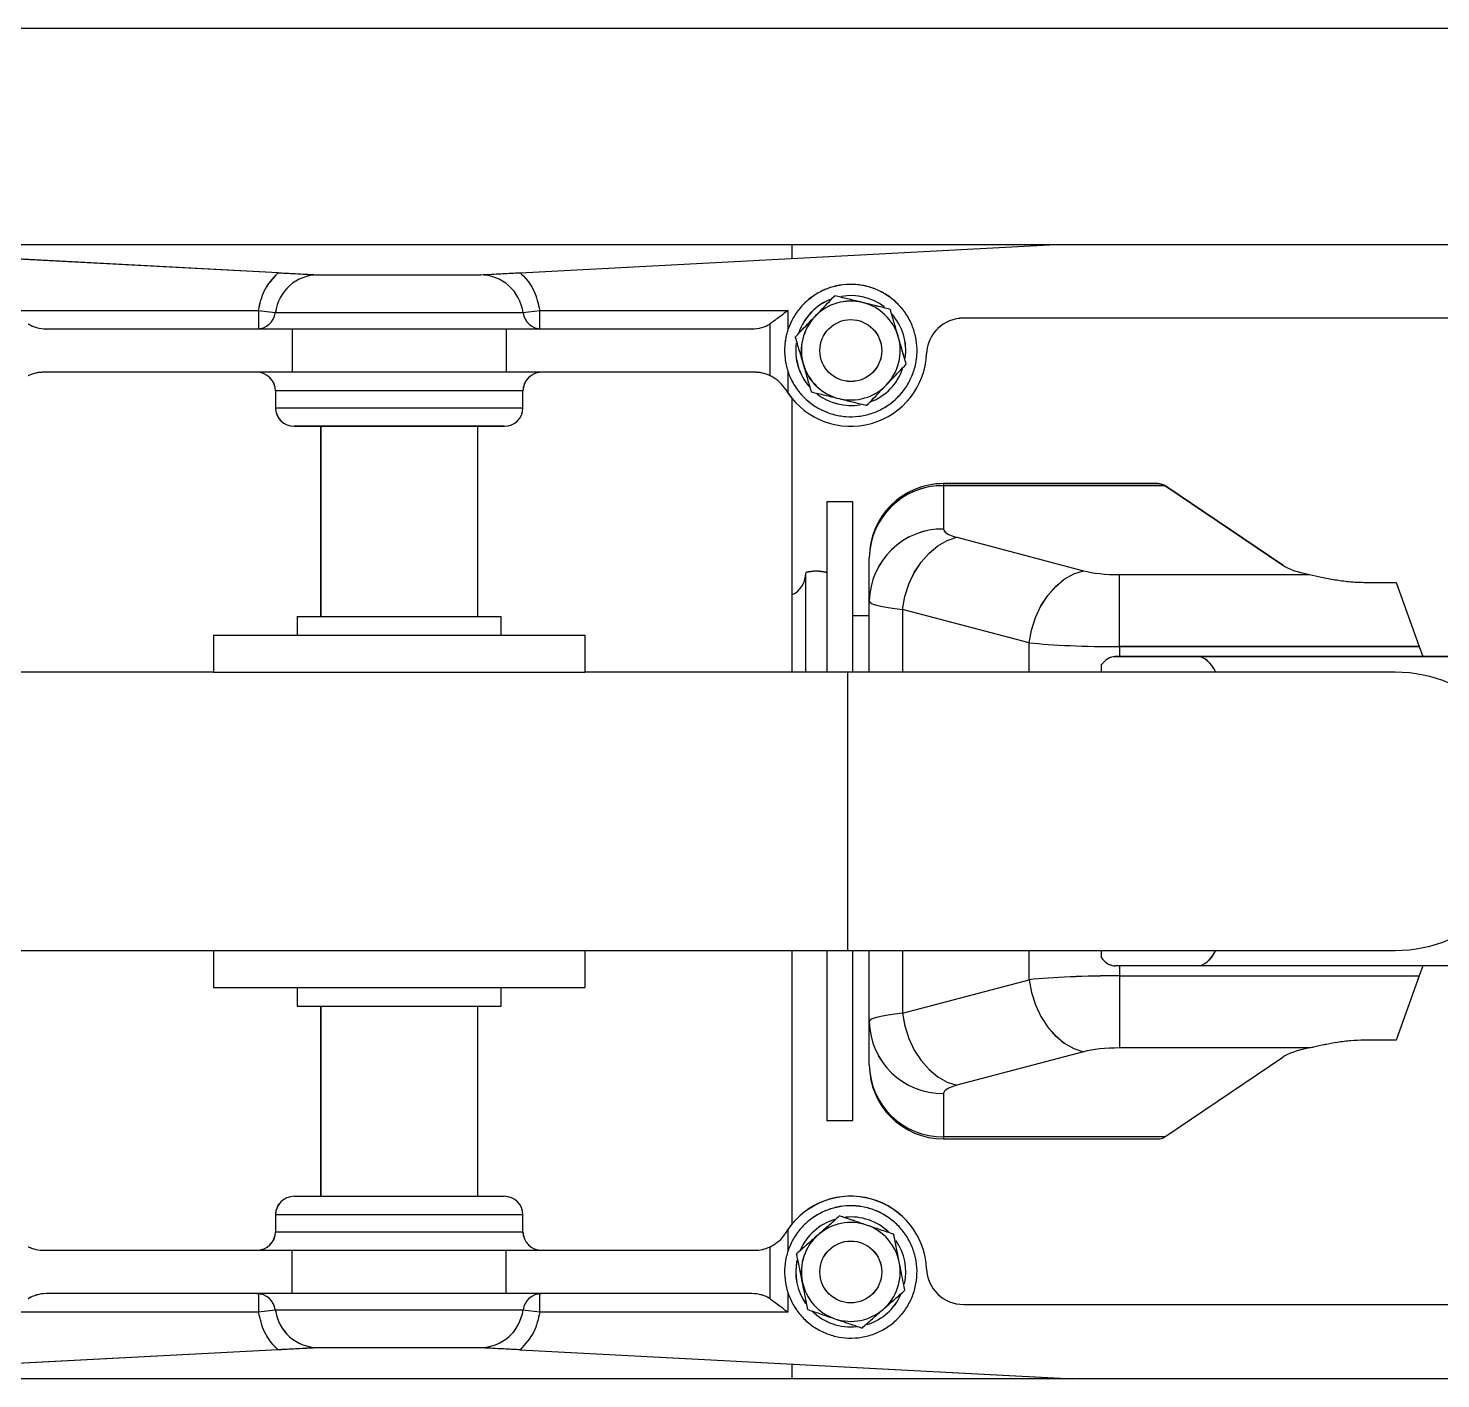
# Model space of a CAD drawing. Header units: inches. Extents: x -1851 to 6314, y -1304 to 4687.
# Drawn here: x 1546.94 to 1557.4, y 1502.99 to 1512.99 of the extents above; entities that cross this region are included whole.
import ezdxf

# ---------------------------------------------------------------- set-up
doc = ezdxf.new("R2010")
doc.units = ezdxf.units.IN
doc.header["$MEASUREMENT"] = 0
doc.layers.add('E-ARRY-TABL', color=9, linetype='Continuous')

# ---------------------------------------------------------------- blocks, each defined once
blk = doc.blocks.new('2.2.1_8 Mid Plan View')
at = {"color": 7, "linetype": 'Continuous', "lineweight": 15}
for p, q in [((-0.30061, -3.73684), (-0.30061, 2.68042)), ((0.30109, 2.68042), (0.30109, -3.73684)), ((-0.41544, -3.62201), (-0.41544, 2.56559)), ((-0.08202, 0.09022), (-0.08202, -0.1048)), ((0.08202, 0.09022), (0.08202, -0.1048)), ((-0.26164, 0.08119), (-0.26164, -0.22889)), ((0.26164, -0.22889), (0.26164, 0.08119)), ((-0.12142, 0.00057), (-0.08733, 0.01273)), ((-0.08733, 0.01273), (-0.08202, 0.01463)), ((-0.08733, 0.01273), (-0.08733, -0.14613)), ((0.08202, 0.01463), (0.08733, 0.01273)), ((0.08733, -0.14613), (0.08733, 0.01273)), ((0.08733, 0.01273), (0.12142, 0.00057)), ((-0.12142, -0.0164), (-0.12142, 0.00057)), ((-0.07382, 0), (-0.07382, -0.29035)), ((0.07382, -0.29035), (0.07382, 0)), ((0.12142, 0.00057), (0.12142, -0.0164)), ((-0.12556, -0.14613), (-0.12556, -0.04537)), ((0.12556, -0.04537), (0.12556, -0.14613)), ((-0.13046, -0.05956), (-0.17274, -0.12222)), ((0.17274, -0.12222), (0.13046, -0.05956)), ((-0.08202, -0.1048), (-0.08202, -0.14855)), ((0.08202, -0.1048), (0.08202, -0.14855)), ((-0.17388, -0.12565), (-0.17388, -0.2395)), ((-0.17274, -0.12222), (-0.17274, -0.2395)), ((0.17274, -0.12222), (0.17274, -0.2395)), ((0.17388, -0.12565), (0.17388, -0.2395)), ((-0.08733, -0.14613), (-0.12556, -0.14613)), ((0.08733, -0.14613), (0.12556, -0.14613)), ((-0.07382, -0.15584), (-0.07762, -0.15584)), ((0.07762, -0.15584), (0.07382, -0.15584)), ((-0.14536, -0.23247), (-0.12762, -0.16535)), ((0.12762, -0.16535), (0.14536, -0.23247)), ((0.28572, -0.46404), (0.30109, -0.17084)), ((-0.28572, -0.46404), (-0.30061, -0.18001)), ((-0.08939, -0.19417), (-0.10713, -0.2613)), ((0.10713, -0.2613), (0.08939, -0.19417)), ((-0.17388, -0.2395), (-0.17274, -0.2395)), ((-0.17274, -0.2395), (-0.14975, -0.2395)), ((0.14975, -0.2395), (0.17274, -0.2395)), ((0.17274, -0.2395), (0.17388, -0.2395)), ((-0.11152, -0.27887), (-0.13451, -0.27887)), ((-0.07382, -0.27887), (-0.11152, -0.27887)), ((-0.10375, -0.27887), (-0.10375, -0.28771)), ((0.11152, -0.27887), (0.07382, -0.27887)), ((0.13451, -0.27887), (0.11152, -0.27887)), ((-0.07382, -0.28771), (-0.16416, -0.28771)), ((-0.16416, -0.28771), (-0.16416, -0.30146)), ((-0.07382, -0.29035), (-0.07382, -0.42979)), ((0.16416, -0.28771), (0.07382, -0.28771)), ((0.07382, -0.42979), (0.07382, -0.29035)), ((0.16416, -0.30146), (0.16416, -0.28771)), ((-0.16416, -0.30146), (-0.07382, -0.30146)), ((0.07382, -0.30146), (0.16416, -0.30146)), ((-0.07382, -0.31255), (-0.12655, -0.31255)), ((-0.29328, -0.31988), (-0.30061, -0.31988)), ((-0.26575, -0.45363), (-0.26575, -0.32202)), ((-0.22193, -0.32202), (-0.2235, -0.32303)), ((-0.07382, -0.31988), (-0.21905, -0.31988)), ((0.21905, -0.31988), (0.07382, -0.31988)), ((0.2235, -0.32303), (0.22193, -0.32202)), ((0.26575, -0.32202), (0.26575, -0.45363)), ((0.30109, -0.31988), (0.29328, -0.31988)), ((-0.23108, -0.33148), (-0.25867, -0.33148)), ((0.25867, -0.33148), (0.23108, -0.33148)), ((-0.2559, -0.47148), (-0.2559, -0.34118)), ((-0.23294, -0.33983), (-0.23294, -0.47148)), ((0.23294, -0.47148), (0.23294, -0.33983)), ((0.2559, -0.34118), (0.2559, -0.47148)), ((-0.0935, -0.62663), (-0.0935, -0.42979)), ((-0.0935, -0.42979), (-0.07382, -0.42979)), ((-0.07382, -0.62663), (-0.07382, -0.42979)), ((0.07382, -0.42979), (0.0935, -0.42979)), ((0.07382, -0.62663), (0.07382, -0.42979)), ((0.0935, -0.62663), (0.0935, -0.42979)), ((-0.21407, -0.46259), (-0.22309, -0.46259)), ((0.22309, -0.46259), (0.21407, -0.46259)), ((-0.2559, -0.47148), (-0.23294, -0.47148)), ((-0.2559, -0.58494), (-0.2559, -0.47148)), ((-0.23294, -0.47148), (-0.23294, -0.58494)), ((0.23294, -0.58494), (0.23294, -0.47148)), ((0.2559, -0.47148), (0.23294, -0.47148)), ((0.2559, -0.47148), (0.2559, -0.58494)), ((-0.20423, -0.47244), (-0.20423, -0.58398)), ((-0.0935, -0.47408), (-0.10335, -0.47408)), ((-0.10335, -0.58234), (-0.10335, -0.47408)), ((0.10335, -0.47408), (0.0935, -0.47408)), ((0.10335, -0.58234), (0.10335, -0.47408)), ((0.20423, -0.58398), (0.20423, -0.47244)), ((-0.28461, -0.48573), (-0.28463, -0.48487)), ((-0.28461, -0.57112), (-0.28461, -0.4853)), ((-0.10335, -0.48654), (-0.20423, -0.48654)), ((0.20423, -0.48654), (0.10335, -0.48654)), ((0.28461, -0.4853), (0.28461, -0.57112)), ((-0.20423, -0.56988), (-0.10335, -0.56988)), ((0.10335, -0.56988), (0.20423, -0.56988)), ((0.28461, -0.57069), (0.28463, -0.57155)), ((-0.10335, -0.58234), (-0.0935, -0.58234)), ((0.0935, -0.58234), (0.10335, -0.58234)), ((-0.2559, -0.58494), (-0.23294, -0.58494)), ((-0.2559, -0.71524), (-0.2559, -0.58494)), ((-0.23294, -0.58494), (-0.23294, -0.71659)), ((0.2559, -0.58494), (0.23294, -0.58494)), ((0.23294, -0.71659), (0.23294, -0.58494)), ((0.2559, -0.58494), (0.2559, -0.71524)), ((-0.28572, -0.59238), (-0.30061, -0.87641)), ((-0.22309, -0.59383), (-0.21407, -0.59383)), ((0.21407, -0.59383), (0.22309, -0.59383)), ((0.28572, -0.59238), (0.30109, -0.88558)), ((-0.26575, -0.7344), (-0.26575, -0.60279)), ((0.26575, -0.60279), (0.26575, -0.7344)), ((-0.0935, -0.62663), (-0.07382, -0.62663)), ((-0.07382, -0.62663), (-0.07382, -0.76607)), ((0.07382, -0.76607), (0.07382, -0.62663)), ((0.07382, -0.62663), (0.0935, -0.62663))]:
    blk.add_line(p, q, dxfattribs=at)
at = {"color": 8, "linetype": 'Continuous', "lineweight": 15}
for p, q in [((-0.08733, -0.14613), (-0.08202, -0.14613)), ((0.08202, -0.14613), (0.08733, -0.14613)), ((-0.07382, -0.19417), (-0.08939, -0.19417)), ((0.08939, -0.19417), (0.07382, -0.19417)), ((-0.10713, -0.2613), (-0.07382, -0.2613)), ((0.07382, -0.2613), (0.10713, -0.2613)), ((0.07382, -0.29035), (-0.07382, -0.29035)), ((-0.26575, -0.32202), (-0.2555, -0.32202)), ((-0.23334, -0.32202), (-0.22193, -0.32202)), ((0.22193, -0.32202), (0.23334, -0.32202)), ((0.2555, -0.32202), (0.26575, -0.32202)), ((-0.26461, -0.46253), (-0.26575, -0.45363)), ((-0.25594, -0.45363), (-0.26575, -0.45363)), ((0.26575, -0.45363), (0.25594, -0.45363)), ((0.26575, -0.45363), (0.26461, -0.46253)), ((-0.26451, -0.46252), (-0.26451, -0.5939)), ((-0.22309, -0.46259), (-0.22309, -0.59383)), ((-0.21407, -0.59383), (-0.21407, -0.46259)), ((0.21407, -0.46259), (0.21407, -0.59383)), ((0.22309, -0.59383), (0.22309, -0.46259)), ((0.26451, -0.5939), (0.26451, -0.46252)), ((-0.26575, -0.60279), (-0.26461, -0.59389)), ((0.26461, -0.59389), (0.26575, -0.60279)), ((-0.26575, -0.60279), (-0.25594, -0.60279)), ((0.25594, -0.60279), (0.26575, -0.60279))]:
    blk.add_line(p, q, dxfattribs=at)
at = {"color": 7, "linetype": 'Continuous', "lineweight": 15, "flags": 128}
for points in [[(-0.08939, -0.19417), (-0.09617, -0.1929), (-0.10274, -0.19077), (-0.1089, -0.18786), (-0.11446, -0.18425), (-0.11924, -0.18006), (-0.1231, -0.17542), (-0.12592, -0.17046), (-0.12762, -0.16535)], [(0.08939, -0.19417), (0.09617, -0.1929), (0.10274, -0.19077), (0.1089, -0.18786), (0.11446, -0.18425), (0.11924, -0.18006), (0.1231, -0.17542), (0.12592, -0.17046), (0.12762, -0.16535)], [(-0.10713, -0.2613), (-0.11391, -0.26002), (-0.12048, -0.25789), (-0.12664, -0.25498), (-0.1322, -0.25138), (-0.13698, -0.24718), (-0.14085, -0.24254), (-0.14367, -0.23758), (-0.14536, -0.23247)], [(0.10713, -0.2613), (0.11391, -0.26002), (0.12048, -0.25789), (0.12664, -0.25498), (0.1322, -0.25138), (0.13698, -0.24718), (0.14085, -0.24254), (0.14367, -0.23758), (0.14536, -0.23247)]]:
    blk.add_lwpolyline(points, dxfattribs=at)
at = {"color": 7, "linetype": 'Continuous', "lineweight": 15}
for centre in [(-0.24442, -0.28871), (0.24442, -0.28871)]:
    blk.add_circle(centre, 0.0164, dxfattribs=at)
for centre, radius, start, end in [((0, 0), 0.07382, 0, 180), ((-0.24196, -0.22889), 0.01968, 180, 267.64472), ((0.24196, -0.22889), 0.01968, 272.35528, 0), ((-0.13451, -0.2395), 0.03937, 180, 270), ((-0.13391, -0.24004), 0.03884, 179.20634, 269.11267), ((-0.11092, -0.24004), 0.03884, 179.20634, 269.11267), ((0.11092, -0.24004), 0.03884, 270.88733, 0.79366), ((0.13391, -0.24004), 0.03884, 270.88733, 0.79366), ((0.13451, -0.2395), 0.03937, 270, 0), ((-0.24442, -0.28871), 0.0351, 96.90411, 108.15411), ((-0.24442, -0.28871), 0.0351, 85.65411, 96.90411), ((-0.24442, -0.28871), 0.04019, 304.01996, 87.64472), ((-0.24442, -0.28871), 0.0351, 74.40411, 85.65411), ((0.24442, -0.28871), 0.04019, 92.35528, 235.98004), ((0.24442, -0.28871), 0.0351, 99.4324, 110.6824), ((0.24442, -0.28871), 0.0351, 88.1824, 99.4324), ((0.24442, -0.28871), 0.0351, 76.9324, 88.1824), ((0.24442, -0.28871), 0.0351, 65.6824, 76.9324), ((-0.24442, -0.28871), 0.0351, 130.65411, 141.90411), ((-0.24442, -0.28871), 0.0351, 119.40411, 130.65411), ((-0.24442, -0.28871), 0.0292, 82.02411, 131.67826), ((-0.24442, -0.28871), 0.0351, 108.15411, 119.40411), ((-0.24442, -0.28871), 0.0351, 63.15411, 74.40411), ((-0.24442, -0.28871), 0.0292, 46.27911, 70.51706), ((-0.24442, -0.28871), 0.0351, 51.90411, 63.15411), ((-0.24442, -0.28871), 0.0351, 40.65411, 51.90411), ((0.24442, -0.28871), 0.0351, 121.9324, 133.1824), ((0.24442, -0.28871), 0.0351, 110.6824, 121.9324), ((0.24442, -0.28871), 0.0292, 77.48076, 124.95791), ((0.24442, -0.28871), 0.0292, 17.4042, 65.70248), ((0.24442, -0.28871), 0.0351, 54.4324, 65.6824), ((0.24442, -0.28871), 0.0351, 43.1824, 54.4324), ((-0.24442, -0.28871), 0.0351, 141.90411, 153.15411), ((-0.24442, -0.28871), 0.02625, 106.27911, 166.27911), ((-0.24442, -0.28871), 0.02625, 46.27911, 106.27911), ((-0.24442, -0.28871), 0.0292, 21.12868, 46.27911), ((-0.24442, -0.28871), 0.0351, 29.40411, 40.65411), ((0.24442, -0.28871), 0.0351, 144.4324, 155.6824), ((0.24442, -0.28871), 0.0351, 133.1824, 144.4324), ((0.24442, -0.28871), 0.0292, 136.15698, 161.3074), ((0.24442, -0.28871), 0.02625, 101.3074, 161.3074), ((0.24442, -0.28871), 0.02625, 41.3074, 101.3074), ((0.24442, -0.28871), 0.0351, 31.9324, 43.1824), ((-0.24442, -0.28871), 0.0351, 153.15411, 164.40411), ((-0.24442, -0.28871), 0.0292, 142.71343, 189.80563), ((-0.24442, -0.28871), 0.02625, 346.27911, 46.27911), ((-0.24442, -0.28871), 0.0351, 18.15411, 29.40411), ((0.24442, -0.28871), 0.0351, 155.6824, 166.9324), ((0.24442, -0.28871), 0.02625, 341.3074, 41.3074), ((0.24442, -0.28871), 0.0351, 20.6824, 31.9324), ((0.24442, -0.28871), 0.0351, 9.4324, 20.6824), ((-0.24442, -0.28871), 0.0351, 164.40411, 175.65411), ((-0.24442, -0.28871), 0.02625, 166.27911, 226.27911), ((-0.24442, -0.28871), 0.0292, 322.45247, 9.92962), ((-0.24442, -0.28871), 0.0351, 6.90411, 18.15411), ((-0.24442, -0.28871), 0.0351, 355.65411, 6.90411), ((0.24442, -0.28871), 0.0351, 166.9324, 178.1824), ((0.24442, -0.28871), 0.0292, 161.3074, 185.54536), ((0.24442, -0.28871), 0.02625, 161.3074, 221.3074), ((0.24442, -0.28871), 0.0351, 358.1824, 9.4324), ((-0.24442, -0.28871), 0.0351, 175.65411, 186.90411), ((-0.24442, -0.28871), 0.0351, 344.40411, 355.65411), ((0.24442, -0.28871), 0.0351, 178.1824, 189.4324), ((0.24442, -0.28871), 0.0292, 315.62303, 5.97122), ((0.24442, -0.28871), 0.0351, 346.9324, 358.1824), ((-0.24442, -0.28871), 0.0351, 186.90411, 198.15411), ((-0.24442, -0.28871), 0.0351, 198.15411, 209.40411), ((-0.24442, -0.28871), 0.0292, 200.59474, 250.94292), ((-0.24442, -0.28871), 0.02625, 286.27911, 346.27911), ((-0.24442, -0.28871), 0.0351, 333.15411, 344.40411), ((0.24442, -0.28871), 0.0351, 189.4324, 200.6824), ((0.24442, -0.28871), 0.0292, 197.0524, 246.70655), ((0.24442, -0.28871), 0.02625, 281.3074, 341.3074), ((0.24442, -0.28871), 0.0351, 335.6824, 346.9324), ((-0.24442, -0.28871), 0.0351, 209.40411, 220.65411), ((-0.24442, -0.28871), 0.0351, 321.90411, 333.15411), ((-0.10766, -0.307), 0.01968, 163.6403, 196.3597), ((0.24442, -0.28871), 0.0351, 200.6824, 211.9324), ((0.24442, -0.28871), 0.02625, 221.3074, 281.3074), ((0.24442, -0.28871), 0.0351, 324.4324, 335.6824), ((-0.24442, -0.28871), 0.0351, 220.65411, 231.90411), ((-0.24442, -0.28871), 0.02625, 226.27911, 286.27911), ((-0.24442, -0.28871), 0.0292, 262.37591, 310.67419), ((-0.24442, -0.28871), 0.0351, 310.65411, 321.90411), ((-0.12655, -0.32567), 0.01312, 26.18366, 90), ((0.24442, -0.28871), 0.0351, 211.9324, 223.1824), ((0.24442, -0.28871), 0.0351, 223.1824, 234.4324), ((0.24442, -0.28871), 0.0292, 257.74173, 304.83392), ((0.24442, -0.28871), 0.0351, 301.9324, 313.1824), ((0.24442, -0.28871), 0.0351, 313.1824, 324.4324), ((-0.24442, -0.28871), 0.0351, 231.90411, 243.15411), ((-0.24442, -0.28871), 0.0351, 243.15411, 254.40411), ((-0.24442, -0.28871), 0.0351, 276.90411, 288.15411), ((-0.24442, -0.28871), 0.0351, 288.15411, 299.40411), ((-0.24442, -0.28871), 0.0351, 299.40411, 310.65411), ((0.24442, -0.28871), 0.0351, 234.4324, 245.6824), ((0.24442, -0.28871), 0.0351, 245.6824, 256.9324), ((0.24442, -0.28871), 0.0351, 279.4324, 290.6824), ((0.24442, -0.28871), 0.0351, 290.6824, 301.9324), ((-0.24442, -0.28871), 0.0351, 254.40411, 265.65411), ((-0.24442, -0.28871), 0.0351, 265.65411, 276.90411), ((0.24442, -0.28871), 0.0351, 256.9324, 268.1824), ((0.24442, -0.28871), 0.0351, 268.1824, 279.4324), ((-0.21325, -0.33983), 0.01968, 154.88049, 180), ((0.21325, -0.33983), 0.01968, 0, 25.11951), ((-0.26575, -0.45275), 0.00984, 277.18076, 0), ((-0.22309, -0.45275), 0.00984, 180, 270), ((0.22309, -0.45275), 0.00984, 270, 0), ((0.26575, -0.45275), 0.00984, 180, 262.81924), ((-0.26164, -0.4853), 0.02297, 97.18076, 180), ((-0.21407, -0.47244), 0.00984, 0, 90), ((0.21407, -0.47244), 0.00984, 90, 180), ((0.26164, -0.4853), 0.02297, 0, 82.81924), ((-0.26164, -0.57112), 0.02297, 180, 262.81924), ((0.26164, -0.57112), 0.02297, 277.18076, 0), ((-0.21407, -0.58398), 0.00984, 270, 0), ((0.21407, -0.58398), 0.00984, 180, 270), ((-0.26575, -0.60367), 0.00984, 0, 82.81924), ((-0.22309, -0.60367), 0.00984, 90, 180), ((0.22309, -0.60367), 0.00984, 0, 90), ((0.26575, -0.60367), 0.00984, 97.18076, 180), ((-0.21325, -0.71659), 0.01968, 180, 205.11951), ((0.21325, -0.71659), 0.01968, 334.88049, 0)]:
    blk.add_arc(centre, radius, start, end, dxfattribs=at)
for centre, major_axis, ratio, start_param, end_param in [((-0.13432, -0.0164), (0, 0.04593), 0.24585, 3.490958, 4.029993), ((0.13432, -0.0164), (0, 0.04593), 0.24585, 2.253193, 2.792228), ((-0.04921, -0.1048), (0.03281, 0), 0.444444, 2.418858, 3.141593), ((0.04921, -0.1048), (0.03281, 0), 0.444444, 0, 0.722734), ((-0.13451, -0.12565), (0.03937, 0), 0.364309, 2.900524, 3.141593), ((0.13451, -0.12565), (0.03937, 0), 0.364309, 0, 0.241069), ((-0.13201, -0.14613), (0, 0.02625), 0.24585, 3.890812, 4.712389), ((-0.09378, -0.14613), (0, 0.06562), 0.09834, 3.890812, 4.712389), ((-0.04921, -0.14855), (0.03281, 0), 0.444444, 3.141593, 3.665191), ((0.04921, -0.14855), (0.03281, 0), 0.444444, 5.759587, 6.283185), ((0.09378, -0.14613), (0, 0.06562), 0.09834, 1.570796, 2.392374), ((0.13201, -0.14613), (0, 0.02625), 0.24585, 1.570796, 2.392374), ((-0.14975, -0.21325), (0, 0.02625), 0.24585, 3.141593, 3.890812), ((0.14975, -0.21325), (0, 0.02625), 0.24585, 2.392374, 3.141593), ((-0.11152, -0.21325), (0, 0.06562), 0.09834, 3.141593, 3.890812), ((0.11152, -0.21325), (0, 0.06562), 0.09834, 2.392374, 3.141593), ((-0.26575, -0.34118), (0, 0.01395), 0.70539, 4.712389, 5.481174), ((0.26575, -0.34118), (0, 0.01395), 0.70539, 0.802011, 1.570796), ((-0.26575, -0.71524), (0, 0.01395), 0.70539, 3.943604, 4.712389), ((0.26575, -0.71524), (0, 0.01395), 0.70539, 1.570796, 2.339581)]:
    blk.add_ellipse(centre, major_axis=major_axis, ratio=ratio, start_param=start_param, end_param=end_param, dxfattribs=at)
for points, knots in [([(-0.12556, -0.04537), (-0.12512, -0.04331), (-0.12424, -0.03914), (-0.12279, -0.03206), (-0.12171, -0.02445), (-0.12142, -0.01914), (-0.12142, -0.01643), (-0.12142, -0.0164)], [0, 0, 0, 0, 0.245342, 0.49764, 0.743058, 0.997175, 1, 1, 1, 1]), ([(0.12142, -0.0164), (0.12149, -0.01879), (0.12161, -0.02362), (0.12257, -0.03061), (0.12382, -0.03724), (0.12489, -0.04208), (0.12542, -0.04467), (0.12556, -0.04537)], [0, 0, 0, 0, 0.225619, 0.458408, 0.683808, 0.914596, 1, 1, 1, 1]), ([(-0.23723, -0.25927), (-0.23959, -0.25996), (-0.24436, -0.26135), (-0.24929, -0.26279), (-0.25178, -0.26352)], [0, 0, 0, 0, 0.495458, 1, 1, 1, 1]), ([(-0.22628, -0.26974), (-0.22728, -0.26879), (-0.23098, -0.26524), (-0.23459, -0.26179), (-0.23723, -0.25927)], [0, 0, 0, 0, 0.268634, 1, 1, 1, 1]), ([(0.25413, -0.26), (0.25289, -0.26025), (0.24804, -0.26122), (0.24301, -0.26223), (0.23927, -0.26297)], [0, 0, 0, 0, 0.257551, 1, 1, 1, 1]), ([(0.26414, -0.27139), (0.2639, -0.27112), (0.2621, -0.26907), (0.25872, -0.26522), (0.25567, -0.26175), (0.25413, -0.26)], [0, 0, 0, 0, 0.070086, 0.530782, 1, 1, 1, 1]), ([(-0.26632, -0.26776), (-0.26691, -0.27016), (-0.26808, -0.27498), (-0.2693, -0.27997), (-0.26992, -0.28249)], [0, 0, 0, 0, 0.495458, 1, 1, 1, 1]), ([(-0.25178, -0.26352), (-0.25212, -0.26362), (-0.25473, -0.26438), (-0.25966, -0.26582), (-0.26409, -0.26711), (-0.26632, -0.26776)], [0, 0, 0, 0, 0.070086, 0.530782, 1, 1, 1, 1]), ([(0.22441, -0.26594), (0.22363, -0.26828), (0.22203, -0.27298), (0.22039, -0.27784), (0.21956, -0.2803)], [0, 0, 0, 0, 0.495458, 1, 1, 1, 1]), ([(0.23927, -0.26297), (0.23792, -0.26324), (0.23289, -0.26425), (0.228, -0.26523), (0.22441, -0.26594)], [0, 0, 0, 0, 0.268634, 1, 1, 1, 1]), ([(-0.21533, -0.28022), (-0.21625, -0.27934), (-0.21982, -0.27592), (-0.22353, -0.27238), (-0.22628, -0.26974)], [0, 0, 0, 0, 0.257551, 1, 1, 1, 1]), ([(0.27414, -0.28277), (0.27251, -0.28092), (0.26924, -0.27719), (0.26585, -0.27333), (0.26414, -0.27139)], [0, 0, 0, 0, 0.495458, 1, 1, 1, 1]), ([(-0.26992, -0.28249), (-0.27, -0.28283), (-0.27065, -0.28548), (-0.27186, -0.29046), (-0.27296, -0.29494), (-0.27351, -0.29721)], [0, 0, 0, 0, 0.070086, 0.530782, 1, 1, 1, 1]), ([(-0.21892, -0.29494), (-0.21884, -0.29459), (-0.21819, -0.29194), (-0.21698, -0.28696), (-0.21588, -0.28248), (-0.21533, -0.28022)], [0, 0, 0, 0, 0.070086, 0.530782, 1, 1, 1, 1]), ([(0.21956, -0.2803), (0.21944, -0.28064), (0.21857, -0.28322), (0.21693, -0.28807), (0.21545, -0.29245), (0.2147, -0.29465)], [0, 0, 0, 0, 0.070086, 0.530782, 1, 1, 1, 1]), ([(0.26928, -0.29712), (0.2694, -0.29678), (0.27027, -0.29421), (0.27191, -0.28935), (0.27339, -0.28497), (0.27414, -0.28277)], [0, 0, 0, 0, 0.070086, 0.530782, 1, 1, 1, 1]), ([(-0.26256, -0.30768), (-0.26356, -0.30673), (-0.26726, -0.30318), (-0.27087, -0.29973), (-0.27351, -0.29721)], [0, 0, 0, 0, 0.268634, 1, 1, 1, 1]), ([(-0.22252, -0.30966), (-0.22193, -0.30727), (-0.22075, -0.30244), (-0.21954, -0.29745), (-0.21892, -0.29494)], [0, 0, 0, 0, 0.495458, 1, 1, 1, 1]), ([(0.2147, -0.29465), (0.21633, -0.2965), (0.2196, -0.30023), (0.22299, -0.30409), (0.2247, -0.30604)], [0, 0, 0, 0, 0.495458, 1, 1, 1, 1]), ([(0.26443, -0.31148), (0.26521, -0.30915), (0.26681, -0.30444), (0.26845, -0.29958), (0.26928, -0.29712)], [0, 0, 0, 0, 0.495458, 1, 1, 1, 1]), ([(0.2247, -0.30604), (0.22494, -0.30631), (0.22674, -0.30835), (0.23012, -0.3122), (0.23317, -0.31567), (0.23471, -0.31742)], [0, 0, 0, 0, 0.070086, 0.530782, 1, 1, 1, 1]), ([(-0.25161, -0.31815), (-0.25253, -0.31727), (-0.2561, -0.31386), (-0.25981, -0.31031), (-0.26256, -0.30768)], [0, 0, 0, 0, 0.257551, 1, 1, 1, 1]), ([(-0.25161, -0.31815), (-0.24925, -0.31746), (-0.24448, -0.31607), (-0.23955, -0.31463), (-0.23706, -0.3139)], [0, 0, 0, 0, 0.495458, 1, 1, 1, 1]), ([(-0.23706, -0.3139), (-0.23672, -0.3138), (-0.23411, -0.31304), (-0.22918, -0.3116), (-0.22475, -0.31031), (-0.22252, -0.30966)], [0, 0, 0, 0, 0.070086, 0.530782, 1, 1, 1, 1]), ([(0.24957, -0.31445), (0.24821, -0.31472), (0.24319, -0.31572), (0.23829, -0.3167), (0.23471, -0.31742)], [0, 0, 0, 0, 0.268634, 1, 1, 1, 1]), ([(0.26443, -0.31148), (0.26318, -0.31173), (0.25833, -0.31269), (0.2533, -0.3137), (0.24957, -0.31445)], [0, 0, 0, 0, 0.257551, 1, 1, 1, 1]), ([(-0.26575, -0.32202), (-0.26574, -0.32203), (-0.26465, -0.32343), (-0.2621, -0.3267), (-0.25992, -0.32974), (-0.25867, -0.33148)], [0, 0, 0, 0, 0.003777, 0.432324, 1, 1, 1, 1]), ([(0.25867, -0.33148), (0.25992, -0.32974), (0.2621, -0.3267), (0.26465, -0.32343), (0.26574, -0.32203), (0.26575, -0.32202)], [0, 0, 0, 0, 0.567676, 0.996223, 1, 1, 1, 1]), ([(-0.2235, -0.32303), (-0.22497, -0.32409), (-0.22791, -0.32623), (-0.23011, -0.32951), (-0.23093, -0.33119), (-0.23108, -0.33148)], [0, 0, 0, 0, 0.451634, 0.905839, 1, 1, 1, 1]), ([(0.23108, -0.33148), (0.23037, -0.33019), (0.22896, -0.32761), (0.22608, -0.32472), (0.22411, -0.32343), (0.2235, -0.32303)], [0, 0, 0, 0, 0.40927, 0.81718, 1, 1, 1, 1]), ([(-0.28572, -0.46404), (-0.28549, -0.46378), (-0.28277, -0.46086), (-0.27649, -0.45608), (-0.26933, -0.45445), (-0.26575, -0.45363)], [0, 0, 0, 0, 0.045613, 0.522765, 1, 1, 1, 1]), ([(0.26575, -0.45363), (0.26937, -0.45442), (0.27696, -0.45607), (0.28271, -0.46131), (0.28572, -0.46404)], [0, 0, 0, 0, 0.477569, 1, 1, 1, 1]), ([(-0.28463, -0.48487), (-0.28471, -0.4834), (-0.28487, -0.48041), (-0.28518, -0.47435), (-0.28548, -0.46876), (-0.28568, -0.46483), (-0.28572, -0.46404)], [0, 0, 0, 0, 0.238972, 0.483667, 0.895277, 1, 1, 1, 1]), ([(0.28572, -0.46404), (0.28559, -0.46657), (0.28525, -0.4731), (0.28489, -0.48), (0.28468, -0.48404), (0.28463, -0.48487)], [0, 0, 0, 0, 0.334113, 0.862931, 1, 1, 1, 1]), ([(-0.28572, -0.59238), (-0.28559, -0.58985), (-0.28525, -0.58332), (-0.28489, -0.57642), (-0.28468, -0.57238), (-0.28463, -0.57155)], [0, 0, 0, 0, 0.334113, 0.862931, 1, 1, 1, 1]), ([(0.28463, -0.57155), (0.28471, -0.57302), (0.28487, -0.57601), (0.28518, -0.58207), (0.28548, -0.58766), (0.28568, -0.59158), (0.28572, -0.59238)], [0, 0, 0, 0, 0.238972, 0.483667, 0.895277, 1, 1, 1, 1]), ([(-0.26575, -0.60279), (-0.26937, -0.602), (-0.27696, -0.60034), (-0.28271, -0.59511), (-0.28572, -0.59238)], [0, 0, 0, 0, 0.477569, 1, 1, 1, 1]), ([(0.28572, -0.59238), (0.28549, -0.59264), (0.28277, -0.59555), (0.27649, -0.60033), (0.26933, -0.60197), (0.26575, -0.60279)], [0, 0, 0, 0, 0.045613, 0.522765, 1, 1, 1, 1])]:
    blk.add_open_spline(points, degree=3, knots=knots, dxfattribs=at)
blk = doc.blocks.new('A$C1ac49d95')
at = {"layer": 'E-ARRY-TABL'}
for p, q in [((1.602, 1524.943), (87.938, 1524.943)), ((0, 1523.341), (89.54, 1523.341)), ((43.875, 1523.133), (39.912, 1523.341)), ((45.665, 1523.133), (49.628, 1523.341)), ((47.677, 1523.238), (47.677, 1523.341)), ((44.171, 1523.118), (45.369, 1523.118)), ((45.363, 1523.118), (45.375, 1523.118)), ((41.893, 1522.854), (43.729, 1522.854)), ((43.729, 1522.854), (43.853, 1522.838)), ((43.729, 1522.854), (43.729, 1522.718)), ((45.687, 1522.837), (43.853, 1522.837)), ((45.686, 1522.838), (45.811, 1522.854)), ((45.811, 1522.854), (47.647, 1522.854)), ((45.811, 1522.718), (45.811, 1522.854)), ((47.515, 1522.371), (47.515, 1522.756)), ((47.647, 1522.854), (47.647, 1522.711)), ((53.273, 1522.797), (48.946, 1522.797)), ((42.16, 1522.717), (43.978, 1522.717)), ((43.978, 1522.717), (43.978, 1522.397)), ((43.978, 1522.717), (45.562, 1522.717)), ((45.562, 1522.717), (45.562, 1522.397)), ((45.562, 1522.717), (47.38, 1522.717)), ((43.978, 1522.397), (42.142, 1522.397)), ((45.562, 1522.397), (43.978, 1522.397)), ((47.398, 1522.397), (45.562, 1522.397)), ((47.647, 1522.402), (47.647, 1522.243)), ((43.854, 1522.259), (43.854, 1522.133)), ((45.685, 1522.259), (43.854, 1522.259)), ((45.685, 1522.133), (45.685, 1522.259)), ((47.647, 1522.243), (47.633, 1522.265)), ((43.854, 1522.133), (45.685, 1522.133)), ((47.677, 1520.176), (47.677, 1522.203)), ((45.548, 1521.996), (43.992, 1521.996)), ((44.189, 1521.996), (44.189, 1520.588)), ((45.351, 1520.588), (45.351, 1521.996)), ((48.798, 1521.573), (48.798, 1521.557)), ((50.387, 1521.573), (48.798, 1521.573)), ((48.798, 1521.557), (48.798, 1521.236)), ((50.435, 1521.557), (48.798, 1521.557)), ((51.309, 1520.967), (50.435, 1521.557)), ((47.934, 1521.437), (47.934, 1520.176)), ((48.126, 1521.437), (47.934, 1521.437)), ((48.126, 1520.176), (48.126, 1521.437)), ((48.896, 1521.175), (49.833, 1520.927)), ((48.249, 1520.702), (48.249, 1521.023)), ((47.779, 1520.176), (47.779, 1520.912)), ((50.101, 1520.365), (50.101, 1520.898)), ((50.101, 1520.898), (51.507, 1520.898)), ((51.911, 1520.841), (52.148, 1520.841)), ((52.148, 1520.841), (52.318, 1520.365)), ((48.249, 1520.176), (48.249, 1520.702)), ((44.015, 1520.588), (44.015, 1520.451)), ((44.015, 1520.588), (45.525, 1520.588)), ((45.525, 1520.451), (45.525, 1520.588)), ((48.249, 1520.594), (48.126, 1520.594)), ((49.431, 1520.394), (48.494, 1520.641)), ((48.494, 1520.641), (48.494, 1520.176)), ((43.397, 1520.451), (43.397, 1520.176)), ((43.397, 1520.451), (46.143, 1520.451)), ((46.143, 1520.451), (46.143, 1520.176)), ((49.431, 1520.176), (49.431, 1520.394)), ((52.318, 1520.365), (50.101, 1520.365)), ((50.101, 1520.365), (50.101, 1520.291)), ((52.318, 1520.365), (52.344, 1520.291)), ((50.678, 1520.291), (50.067, 1520.291)), ((53.399, 1520.291), (50.678, 1520.291)), ((43.397, 1520.176), (41.451, 1520.176)), ((43.397, 1520.176), (46.143, 1520.176)), ((48.089, 1520.176), (46.143, 1520.176)), ((52.14, 1520.176), (48.089, 1520.176)), ((48.089, 1518.116), (48.089, 1520.176)), ((49.966, 1520.176), (49.966, 1520.229)), ((41.451, 1518.116), (43.397, 1518.116)), ((43.397, 1518.116), (43.397, 1517.842)), ((43.397, 1518.116), (46.143, 1518.116)), ((46.143, 1518.116), (48.089, 1518.116)), ((46.143, 1518.116), (46.143, 1517.842)), ((47.677, 1516.09), (47.677, 1518.116)), ((47.934, 1518.116), (47.934, 1516.856)), ((48.089, 1518.116), (52.14, 1518.116)), ((48.126, 1516.856), (48.126, 1518.116)), ((48.249, 1517.59), (48.249, 1518.116)), ((48.494, 1518.116), (48.494, 1517.652)), ((49.431, 1517.899), (49.431, 1518.116)), ((49.966, 1518.063), (49.966, 1518.116)), ((50.678, 1518.002), (50.067, 1518.002)), ((50.101, 1518.002), (50.101, 1517.928)), ((53.399, 1518.002), (50.678, 1518.002)), ((52.344, 1518.002), (52.318, 1517.928)), ((43.397, 1517.842), (46.143, 1517.842)), ((44.015, 1517.842), (44.015, 1517.704)), ((45.525, 1517.704), (45.525, 1517.842)), ((48.494, 1517.652), (49.431, 1517.899)), ((50.101, 1517.928), (52.318, 1517.928)), ((50.101, 1517.928), (50.101, 1517.394)), ((52.318, 1517.928), (52.148, 1517.452)), ((44.015, 1517.704), (45.525, 1517.704)), ((44.189, 1517.704), (44.189, 1516.297)), ((45.351, 1516.297), (45.351, 1517.704)), ((48.249, 1517.27), (48.249, 1517.59)), ((52.148, 1517.452), (51.911, 1517.452)), ((49.833, 1517.366), (48.896, 1517.118)), ((51.507, 1517.394), (50.101, 1517.394)), ((50.435, 1516.736), (51.309, 1517.326)), ((48.798, 1517.057), (48.798, 1516.736)), ((47.934, 1516.856), (48.126, 1516.856)), ((50.435, 1516.736), (48.798, 1516.736)), ((48.798, 1516.736), (48.798, 1516.72)), ((50.387, 1516.72), (48.798, 1516.72)), ((43.992, 1516.297), (45.548, 1516.297)), ((43.854, 1516.159), (43.854, 1516.034)), ((45.685, 1516.159), (43.854, 1516.159)), ((45.685, 1516.034), (45.685, 1516.159)), ((43.854, 1516.034), (45.685, 1516.034)), ((47.633, 1516.028), (47.647, 1516.05)), ((47.647, 1516.05), (47.647, 1515.891)), ((42.142, 1515.896), (43.978, 1515.896)), ((43.978, 1515.576), (43.978, 1515.896)), ((43.978, 1515.896), (45.562, 1515.896)), ((45.562, 1515.576), (45.562, 1515.896)), ((45.562, 1515.896), (47.398, 1515.896)), ((47.515, 1515.537), (47.515, 1515.922)), ((43.978, 1515.576), (42.16, 1515.576)), ((43.729, 1515.575), (43.729, 1515.438)), ((45.562, 1515.576), (43.978, 1515.576)), ((47.38, 1515.576), (45.562, 1515.576)), ((45.811, 1515.438), (45.811, 1515.575)), ((47.647, 1515.581), (47.647, 1515.438)), ((43.729, 1515.438), (41.893, 1515.438)), ((43.853, 1515.454), (43.729, 1515.438)), ((43.853, 1515.456), (45.687, 1515.456)), ((45.811, 1515.438), (45.686, 1515.454)), ((47.647, 1515.438), (45.811, 1515.438)), ((48.946, 1515.496), (53.273, 1515.496)), ((43.875, 1515.16), (39.783, 1514.945)), ((44.177, 1515.175), (44.165, 1515.175)), ((45.369, 1515.175), (44.171, 1515.175)), ((45.665, 1515.16), (49.756, 1514.945)), ((47.677, 1514.945), (47.677, 1515.054)), ((89.54, 1514.945), (0, 1514.945))]:
    blk.add_line(p, q, dxfattribs=at)
for points in [[(48.494, 1520.641), (48.512, 1520.736), (48.542, 1520.827), (48.582, 1520.913), (48.633, 1520.991), (48.691, 1521.058), (48.756, 1521.112), (48.825, 1521.151), (48.896, 1521.175)], [(49.431, 1520.394), (49.449, 1520.488), (49.478, 1520.58), (49.519, 1520.666), (49.569, 1520.743), (49.628, 1520.81), (49.692, 1520.864), (49.762, 1520.903), (49.833, 1520.927)], [(49.431, 1517.899), (49.449, 1517.805), (49.478, 1517.713), (49.519, 1517.627), (49.569, 1517.549), (49.628, 1517.483), (49.692, 1517.429), (49.762, 1517.389), (49.833, 1517.366)], [(48.494, 1517.652), (48.512, 1517.557), (48.542, 1517.465), (48.582, 1517.379), (48.633, 1517.302), (48.691, 1517.235), (48.756, 1517.181), (48.825, 1517.142), (48.896, 1517.118)]]:
    blk.add_lwpolyline(points, dxfattribs=at)
for centre in [(48.112, 1522.557), (48.112, 1515.736)]:
    blk.add_circle(centre, 0.229, dxfattribs=at)
for centre, radius, start, end in [((44.171, 1522.797), 0.32, 90, 172.8192), ((45.369, 1522.797), 0.32, 7.1808, 90), ((48.112, 1522.557), 0.49, 119.4041, 130.6541), ((48.112, 1522.557), 0.49, 108.1541, 119.4041), ((48.112, 1522.557), 0.49, 96.9041, 108.1541), ((48.112, 1522.557), 0.407, 52.7134, 99.8056), ((48.112, 1522.557), 0.49, 85.6541, 96.9041), ((48.112, 1522.557), 0.49, 74.4041, 85.6541), ((48.112, 1522.557), 0.49, 63.1541, 74.4041), ((48.112, 1522.557), 0.49, 51.9041, 63.1541), ((48.112, 1522.557), 0.49, 141.9041, 153.1541), ((48.112, 1522.557), 0.49, 130.6541, 141.9041), ((48.112, 1522.557), 0.407, 110.5947, 160.9429), ((48.112, 1522.557), 0.366, 76.2791, 136.2791), ((48.112, 1522.557), 0.366, 16.2791, 76.2791), ((48.112, 1522.557), 0.49, 40.6541, 51.9041), ((48.112, 1522.557), 0.49, 29.4041, 40.6541), ((43.717, 1522.854), 0.137, 270, 352.8192), ((45.823, 1522.854), 0.137, 187.1808, 270), ((48.112, 1522.557), 0.49, 153.1541, 164.4041), ((48.112, 1522.557), 0.366, 136.2791, 196.2791), ((48.112, 1522.557), 0.407, 352.0241, 41.6783), ((48.112, 1522.557), 0.49, 18.1541, 29.4041), ((48.946, 1522.522), 0.275, 90, 177.6447), ((48.112, 1522.557), 0.49, 164.4041, 175.6541), ((48.112, 1522.557), 0.366, 316.2791, 16.2791), ((48.112, 1522.557), 0.49, 6.9041, 18.1541), ((48.112, 1522.557), 0.49, 175.6541, 186.9041), ((48.112, 1522.557), 0.407, 172.3759, 220.6742), ((48.112, 1522.557), 0.49, 355.6541, 6.9041), ((48.112, 1522.557), 0.49, 186.9041, 198.1541), ((48.112, 1522.557), 0.561, 214.02, 357.6447), ((48.112, 1522.557), 0.366, 196.2791, 256.2791), ((48.112, 1522.557), 0.49, 344.4041, 355.6541), ((42.142, 1522.122), 0.275, 90, 115.1195), ((43.717, 1522.259), 0.137, 0, 90), ((45.823, 1522.259), 0.137, 90, 180), ((47.398, 1522.122), 0.275, 64.8805, 90), ((48.112, 1522.557), 0.49, 198.1541, 209.4041), ((48.112, 1522.557), 0.407, 316.2791, 340.5171), ((48.112, 1522.557), 0.49, 333.1541, 344.4041), ((48.112, 1522.557), 0.49, 209.4041, 220.6541), ((48.112, 1522.557), 0.49, 220.6541, 231.9041), ((48.112, 1522.557), 0.407, 232.4525, 279.9296), ((48.112, 1522.557), 0.366, 256.2791, 316.2791), ((48.112, 1522.557), 0.407, 291.1287, 316.2791), ((48.112, 1522.557), 0.49, 310.6541, 321.9041), ((48.112, 1522.557), 0.49, 321.9041, 333.1541), ((43.992, 1522.133), 0.137, 180, 270), ((45.548, 1522.133), 0.137, 270, 0), ((48.112, 1522.557), 0.49, 231.9041, 243.1541), ((48.112, 1522.557), 0.49, 288.1541, 299.4041), ((48.112, 1522.557), 0.49, 299.4041, 310.6541), ((48.112, 1522.557), 0.49, 243.1541, 254.4041), ((48.112, 1522.557), 0.49, 254.4041, 265.6541), ((48.112, 1522.557), 0.49, 265.6541, 276.9041), ((48.112, 1522.557), 0.49, 276.9041, 288.1541), ((48.798, 1521.023), 0.549, 90, 180), ((48.791, 1521.015), 0.542, 89.2063, 179.1127), ((48.791, 1520.694), 0.542, 89.2063, 179.1127), ((47.596, 1520.912), 0.183, 296.1837, 0), ((47.856, 1520.649), 0.275, 73.6403, 106.3597), ((52.14, 1519.146), 1.03, 270, 90), ((48.791, 1517.599), 0.542, 180.8873, 270.7937), ((48.791, 1517.278), 0.542, 180.8873, 270.7937), ((48.798, 1517.27), 0.549, 180, 270), ((43.992, 1516.159), 0.137, 90, 180), ((45.548, 1516.159), 0.137, 0, 90), ((48.112, 1515.736), 0.561, 2.3553, 145.98), ((48.112, 1515.736), 0.49, 110.6824, 121.9324), ((48.112, 1515.736), 0.49, 99.4324, 110.6824), ((48.112, 1515.736), 0.49, 88.1824, 99.4324), ((48.112, 1515.736), 0.49, 76.9324, 88.1824), ((48.112, 1515.736), 0.49, 65.6824, 76.9324), ((48.112, 1515.736), 0.49, 54.4324, 65.6824), ((48.112, 1515.736), 0.49, 133.1824, 144.4324), ((48.112, 1515.736), 0.407, 107.0524, 156.7066), ((48.112, 1515.736), 0.49, 121.9324, 133.1824), ((48.112, 1515.736), 0.366, 71.3074, 131.3074), ((48.112, 1515.736), 0.407, 71.3074, 95.5454), ((48.112, 1515.736), 0.366, 11.3074, 71.3074), ((48.112, 1515.736), 0.407, 46.157, 71.3074), ((48.112, 1515.736), 0.49, 43.1824, 54.4324), ((48.112, 1515.736), 0.49, 31.9324, 43.1824), ((43.717, 1516.034), 0.137, 270, 0), ((45.823, 1516.034), 0.137, 180, 270), ((48.112, 1515.736), 0.49, 144.4324, 155.6824), ((48.112, 1515.736), 0.366, 131.3074, 191.3074), ((48.112, 1515.736), 0.407, 347.4808, 34.9579), ((48.112, 1515.736), 0.49, 20.6824, 31.9324), ((42.142, 1516.171), 0.275, 244.8805, 270), ((47.398, 1516.171), 0.275, 270, 295.1195), ((48.112, 1515.736), 0.49, 155.6824, 166.9324), ((48.112, 1515.736), 0.49, 9.4324, 20.6824), ((48.112, 1515.736), 0.49, 166.9324, 178.1824), ((48.112, 1515.736), 0.49, 178.1824, 189.4324), ((48.112, 1515.736), 0.407, 167.7417, 214.8339), ((48.112, 1515.736), 0.366, 311.3074, 11.3074), ((48.112, 1515.736), 0.49, 358.1824, 9.4324), ((48.946, 1515.77), 0.275, 182.3553, 270), ((48.112, 1515.736), 0.49, 189.4324, 200.6824), ((48.112, 1515.736), 0.366, 191.3074, 251.3074), ((48.112, 1515.736), 0.49, 346.9324, 358.1824), ((43.717, 1515.438), 0.137, 7.1808, 90), ((45.823, 1515.438), 0.137, 90, 172.8192), ((48.112, 1515.736), 0.49, 200.6824, 211.9324), ((48.112, 1515.736), 0.407, 287.4042, 335.7025), ((48.112, 1515.736), 0.49, 335.6824, 346.9324), ((44.171, 1515.496), 0.32, 187.1808, 270), ((45.369, 1515.496), 0.32, 270, 352.8192), ((48.112, 1515.736), 0.49, 211.9324, 223.1824), ((48.112, 1515.736), 0.407, 225.623, 275.9712), ((48.112, 1515.736), 0.366, 251.3074, 311.3074), ((48.112, 1515.736), 0.49, 313.1824, 324.4324), ((48.112, 1515.736), 0.49, 324.4324, 335.6824), ((48.112, 1515.736), 0.49, 223.1824, 234.4324), ((48.112, 1515.736), 0.49, 234.4324, 245.6824), ((48.112, 1515.736), 0.49, 301.9324, 313.1824), ((48.112, 1515.736), 0.49, 245.6824, 256.9324), ((48.112, 1515.736), 0.49, 256.9324, 268.1824), ((48.112, 1515.736), 0.49, 268.1824, 279.4324), ((48.112, 1515.736), 0.49, 279.4324, 290.6824), ((48.112, 1515.736), 0.49, 290.6824, 301.9324)]:
    blk.add_arc(centre, radius, start, end, dxfattribs=at)
for centre, major_axis, ratio, start_param, end_param in [((42.16, 1522.854), (0.195, 0), 0.70539, 3.943604, 4.712389), ((47.38, 1522.854), (0.195, 0), 0.70539, 4.712389, 5.481174), ((50.387, 1521.023), (0, -0.549), 0.364309, 2.900524, 3.141593), ((49.165, 1521.236), (0.366, 0), 0.24585, 3.141593, 3.890812), ((50.101, 1520.988), (0.366, 0), 0.24585, 3.890812, 4.712389), ((51.911, 1521.021), (0.641, 0), 0.24585, 3.490958, 4.029993), ((49.165, 1520.702), (0.916, 0), 0.09834, 3.141593, 3.890812), ((50.101, 1520.455), (0.916, 0), 0.09834, 3.890812, 4.712389), ((50.067, 1519.833), (0, -0.458), 0.444444, 3.141593, 3.665191), ((50.678, 1519.833), (0, -0.458), 0.444444, 2.418858, 3.141593), ((50.067, 1518.46), (0, -0.458), 0.444444, 5.759587, 6.283185), ((50.678, 1518.46), (0, -0.458), 0.444444, 0, 0.722734), ((50.101, 1517.838), (0.916, 0), 0.09834, 1.570796, 2.392374), ((49.165, 1517.59), (0.916, 0), 0.09834, 2.392374, 3.141593), ((50.101, 1517.304), (0.366, 0), 0.24585, 1.570796, 2.392374), ((51.911, 1517.272), (0.641, 0), 0.24585, 2.253193, 2.792228), ((49.165, 1517.057), (0.366, 0), 0.24585, 2.392374, 3.141593), ((50.387, 1517.27), (0, -0.549), 0.364309, 0, 0.241069), ((42.16, 1515.438), (0.195, 0), 0.70539, 1.570796, 2.339581), ((47.38, 1515.438), (0.195, 0), 0.70539, 0.802011, 1.570796)]:
    blk.add_ellipse(centre, major_axis=major_axis, ratio=ratio, start_param=start_param, end_param=end_param, dxfattribs=at)
for points, knots in [([(43.729, 1522.854), (43.74, 1522.905), (43.763, 1523.011), (43.836, 1523.091), (43.875, 1523.133)], [0, 0, 0, 0, 0.477569, 1, 1, 1, 1]), ([(43.875, 1523.133), (43.91, 1523.131), (44.001, 1523.126), (44.097, 1523.121), (44.154, 1523.118), (44.165, 1523.118)], [0, 0, 0, 0, 0.334113, 0.862931, 1, 1, 1, 1]), ([(45.375, 1523.118), (45.395, 1523.119), (45.437, 1523.121), (45.521, 1523.126), (45.599, 1523.13), (45.654, 1523.132), (45.665, 1523.133)], [0, 0, 0, 0, 0.238972, 0.483667, 0.895277, 1, 1, 1, 1]), ([(45.665, 1523.133), (45.669, 1523.13), (45.71, 1523.092), (45.776, 1523.004), (45.799, 1522.904), (45.811, 1522.854)], [0, 0, 0, 0, 0.045613, 0.522765, 1, 1, 1, 1]), ([(47.847, 1522.81), (47.86, 1522.824), (47.91, 1522.875), (47.958, 1522.926), (47.993, 1522.963)], [0, 0, 0, 0, 0.268634, 1, 1, 1, 1]), ([(48.198, 1522.913), (48.194, 1522.914), (48.157, 1522.923), (48.087, 1522.94), (48.025, 1522.955), (47.993, 1522.963)], [0, 0, 0, 0, 0.070086, 0.530782, 1, 1, 1, 1]), ([(48.404, 1522.862), (48.371, 1522.871), (48.303, 1522.887), (48.234, 1522.904), (48.198, 1522.913)], [0, 0, 0, 0, 0.495458, 1, 1, 1, 1]), ([(48.463, 1522.659), (48.462, 1522.664), (48.451, 1522.701), (48.431, 1522.769), (48.413, 1522.831), (48.404, 1522.862)], [0, 0, 0, 0, 0.070086, 0.530782, 1, 1, 1, 1]), ([(47.647, 1522.854), (47.647, 1522.854), (47.627, 1522.839), (47.582, 1522.803), (47.539, 1522.773), (47.515, 1522.756)], [0, 0, 0, 0, 0.003777, 0.432324, 1, 1, 1, 1]), ([(47.701, 1522.657), (47.713, 1522.67), (47.761, 1522.72), (47.81, 1522.771), (47.847, 1522.81)], [0, 0, 0, 0, 0.257551, 1, 1, 1, 1]), ([(47.701, 1522.657), (47.71, 1522.624), (47.73, 1522.558), (47.75, 1522.489), (47.76, 1522.454)], [0, 0, 0, 0, 0.495458, 1, 1, 1, 1]), ([(48.522, 1522.456), (48.513, 1522.489), (48.493, 1522.556), (48.473, 1522.625), (48.463, 1522.659)], [0, 0, 0, 0, 0.495458, 1, 1, 1, 1]), ([(47.76, 1522.454), (47.762, 1522.449), (47.772, 1522.413), (47.792, 1522.344), (47.81, 1522.282), (47.819, 1522.251)], [0, 0, 0, 0, 0.070086, 0.530782, 1, 1, 1, 1]), ([(48.376, 1522.304), (48.39, 1522.318), (48.439, 1522.369), (48.487, 1522.42), (48.522, 1522.456)], [0, 0, 0, 0, 0.268634, 1, 1, 1, 1]), ([(47.633, 1522.265), (47.618, 1522.285), (47.588, 1522.326), (47.542, 1522.357), (47.519, 1522.369), (47.515, 1522.371)], [0, 0, 0, 0, 0.451634, 0.905839, 1, 1, 1, 1]), ([(47.819, 1522.251), (47.853, 1522.243), (47.92, 1522.227), (47.99, 1522.21), (48.025, 1522.201)], [0, 0, 0, 0, 0.495458, 1, 1, 1, 1]), ([(48.23, 1522.151), (48.242, 1522.164), (48.29, 1522.213), (48.34, 1522.265), (48.376, 1522.304)], [0, 0, 0, 0, 0.257551, 1, 1, 1, 1]), ([(48.025, 1522.201), (48.03, 1522.2), (48.067, 1522.191), (48.136, 1522.174), (48.199, 1522.159), (48.23, 1522.151)], [0, 0, 0, 0, 0.070086, 0.530782, 1, 1, 1, 1]), ([(51.507, 1520.898), (51.536, 1520.892), (51.594, 1520.88), (51.693, 1520.86), (51.799, 1520.845), (51.873, 1520.841), (51.911, 1520.841), (51.911, 1520.841)], [0, 0, 0, 0, 0.245342, 0.49764, 0.743058, 0.997175, 1, 1, 1, 1]), ([(51.911, 1517.452), (51.878, 1517.451), (51.81, 1517.449), (51.713, 1517.436), (51.62, 1517.419), (51.553, 1517.404), (51.517, 1517.396), (51.507, 1517.394)], [0, 0, 0, 0, 0.225619, 0.458408, 0.683808, 0.914596, 1, 1, 1, 1]), ([(48.029, 1516.151), (48.003, 1516.128), (47.951, 1516.082), (47.897, 1516.035), (47.87, 1516.011)], [0, 0, 0, 0, 0.495458, 1, 1, 1, 1]), ([(48.229, 1516.083), (48.224, 1516.084), (48.188, 1516.097), (48.121, 1516.12), (48.06, 1516.14), (48.029, 1516.151)], [0, 0, 0, 0, 0.070086, 0.530782, 1, 1, 1, 1]), ([(48.429, 1516.015), (48.397, 1516.026), (48.331, 1516.048), (48.263, 1516.071), (48.229, 1516.083)], [0, 0, 0, 0, 0.495458, 1, 1, 1, 1]), ([(47.515, 1515.922), (47.533, 1515.932), (47.569, 1515.952), (47.609, 1515.992), (47.627, 1516.019), (47.633, 1516.028)], [0, 0, 0, 0, 0.40927, 0.81718, 1, 1, 1, 1]), ([(47.87, 1516.011), (47.866, 1516.008), (47.838, 1515.983), (47.784, 1515.935), (47.735, 1515.893), (47.711, 1515.871)], [0, 0, 0, 0, 0.070086, 0.530782, 1, 1, 1, 1]), ([(48.471, 1515.808), (48.467, 1515.827), (48.453, 1515.897), (48.439, 1515.965), (48.429, 1516.015)], [0, 0, 0, 0, 0.268634, 1, 1, 1, 1]), ([(47.753, 1515.664), (47.749, 1515.683), (47.735, 1515.753), (47.721, 1515.822), (47.711, 1515.871)], [0, 0, 0, 0, 0.268634, 1, 1, 1, 1]), ([(48.512, 1515.6), (48.509, 1515.618), (48.495, 1515.685), (48.481, 1515.756), (48.471, 1515.808)], [0, 0, 0, 0, 0.257551, 1, 1, 1, 1]), ([(47.794, 1515.457), (47.791, 1515.474), (47.777, 1515.542), (47.763, 1515.612), (47.753, 1515.664)], [0, 0, 0, 0, 0.257551, 1, 1, 1, 1]), ([(48.353, 1515.461), (48.357, 1515.464), (48.386, 1515.489), (48.439, 1515.536), (48.488, 1515.579), (48.512, 1515.6)], [0, 0, 0, 0, 0.070086, 0.530782, 1, 1, 1, 1]), ([(43.875, 1515.16), (43.871, 1515.163), (43.83, 1515.201), (43.764, 1515.289), (43.741, 1515.388), (43.729, 1515.438)], [0, 0, 0, 0, 0.045613, 0.522765, 1, 1, 1, 1]), ([(45.811, 1515.438), (45.799, 1515.388), (45.776, 1515.282), (45.703, 1515.202), (45.665, 1515.16)], [0, 0, 0, 0, 0.477569, 1, 1, 1, 1]), ([(47.515, 1515.537), (47.539, 1515.52), (47.582, 1515.489), (47.627, 1515.454), (47.647, 1515.439), (47.647, 1515.438)], [0, 0, 0, 0, 0.567676, 0.996223, 1, 1, 1, 1]), ([(47.794, 1515.457), (47.827, 1515.446), (47.892, 1515.424), (47.96, 1515.401), (47.994, 1515.389)], [0, 0, 0, 0, 0.495458, 1, 1, 1, 1]), ([(48.195, 1515.321), (48.22, 1515.344), (48.272, 1515.39), (48.326, 1515.437), (48.353, 1515.461)], [0, 0, 0, 0, 0.495458, 1, 1, 1, 1]), ([(47.994, 1515.389), (47.999, 1515.387), (48.035, 1515.375), (48.103, 1515.352), (48.164, 1515.332), (48.195, 1515.321)], [0, 0, 0, 0, 0.070086, 0.530782, 1, 1, 1, 1]), ([(44.165, 1515.175), (44.145, 1515.174), (44.103, 1515.172), (44.018, 1515.167), (43.94, 1515.163), (43.886, 1515.16), (43.875, 1515.16)], [0, 0, 0, 0, 0.238972, 0.483667, 0.895277, 1, 1, 1, 1]), ([(45.665, 1515.16), (45.63, 1515.162), (45.539, 1515.166), (45.443, 1515.171), (45.386, 1515.174), (45.375, 1515.175)], [0, 0, 0, 0, 0.334113, 0.862931, 1, 1, 1, 1])]:
    blk.add_open_spline(points, degree=3, knots=knots, dxfattribs=at)
at = {"layer": 'E-ARRY-TABL', "xscale": 13.95298604562408, "yscale": 13.95298604562408, "zscale": 13.95298604562408, "rotation": 270}
blk.add_blockref('2.2.1_8 Mid Plan View', (52.14, 1519.146), dxfattribs=at)

msp = doc.modelspace()

# ---------------------------------------------------------------- block references
msp.add_blockref('A$C1ac49d95', (1504.91807, -11.95114))

doc.saveas('drawing.dxf')
